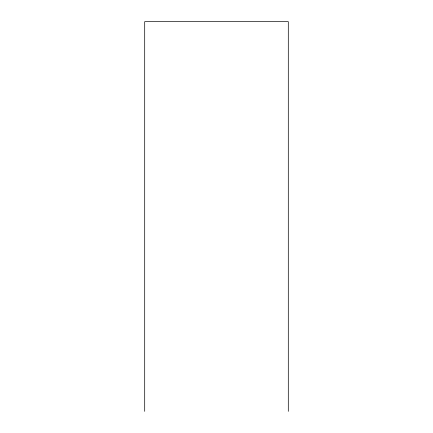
<?xml version="1.0" encoding="UTF-8"?>
<svg xmlns="http://www.w3.org/2000/svg" width="433" height="433" viewBox="0 0 433 433"><rect width="100%" height="100%" fill="white"/><g stroke="black" fill="none" stroke-linecap="round" stroke-linejoin="round"><path stroke-width="0.65" d="M288.302 411.35L288.302 21.65L144.698 21.65L144.698 411.35"/></g></svg>
